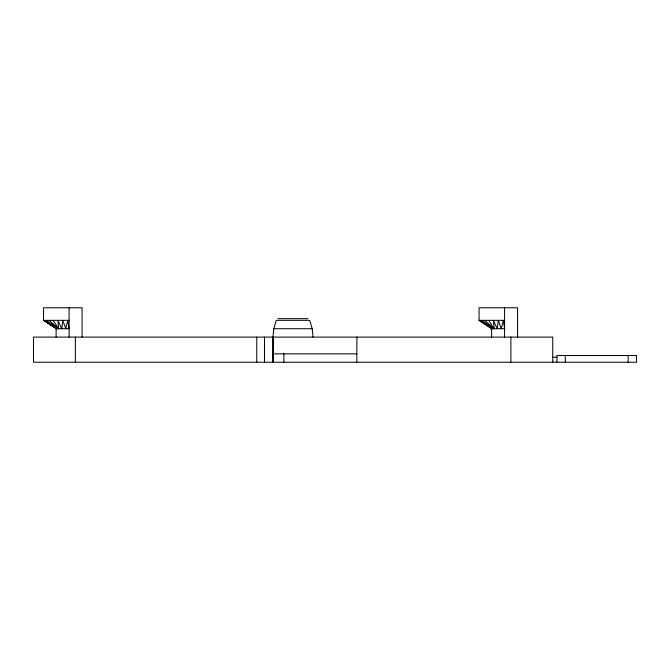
<?xml version="1.0" encoding="UTF-8"?>
<svg xmlns="http://www.w3.org/2000/svg" width="670" height="670" viewBox="0 0 670 670"><rect width="100%" height="100%" fill="white"/><g stroke="black" fill="none" stroke-linecap="round" stroke-linejoin="round"><path stroke-width="1" d="M313.032 337.094L312.195 328.719L309.691 320.344L276.283 320.344L273.779 328.719L272.941 337.094L272.941 362.219M277.95 318.669L308.016 318.669M69.094 320.344L43.55 320.344L43.55 307.781L82.075 307.781L82.075 337.094M504.594 320.344L479.05 320.344L479.05 307.781L517.575 307.781L517.575 337.094M56.113 328.719L69.094 328.719L67.796 320.344L65.744 328.719L62.812 320.344L61.757 328.719L57.829 320.344L58.692 328.719L46.13 320.344L56.766 328.719L43.55 320.344L56.113 328.719L56.113 337.094M273.779 328.719L312.195 328.719M491.613 328.719L504.594 328.719L503.296 320.344L501.244 328.719L498.312 320.344L497.257 328.719L493.329 320.344L494.192 328.719L481.63 320.344L492.266 328.719L479.05 320.344L491.613 328.719L491.613 337.094M273.109 353.844L356.859 353.844M552.75 357.194L556.938 357.194M479.703 320.344L492.266 328.719M44.203 320.344L56.766 328.719M484.695 320.344L494.192 328.719L488.681 320.344M49.195 320.344L58.692 328.719L53.181 320.344M628.125 355.519L628.125 362.219M565.312 355.519L565.312 362.219M556.938 362.219L556.938 355.519L636.5 355.519L636.5 362.219L33.5 362.219L33.5 337.094L552.75 337.094L552.75 362.219M510.875 337.094L510.875 362.219M504.594 307.781L504.594 337.094M356.859 337.094L356.859 362.219M283.854 353.844L283.854 362.219M273.109 337.094L273.109 362.219M264.508 337.094L264.508 362.219M256.761 337.094L256.761 362.219M75.375 337.094L75.375 362.219M69.094 307.781L69.094 337.094"/></g></svg>
